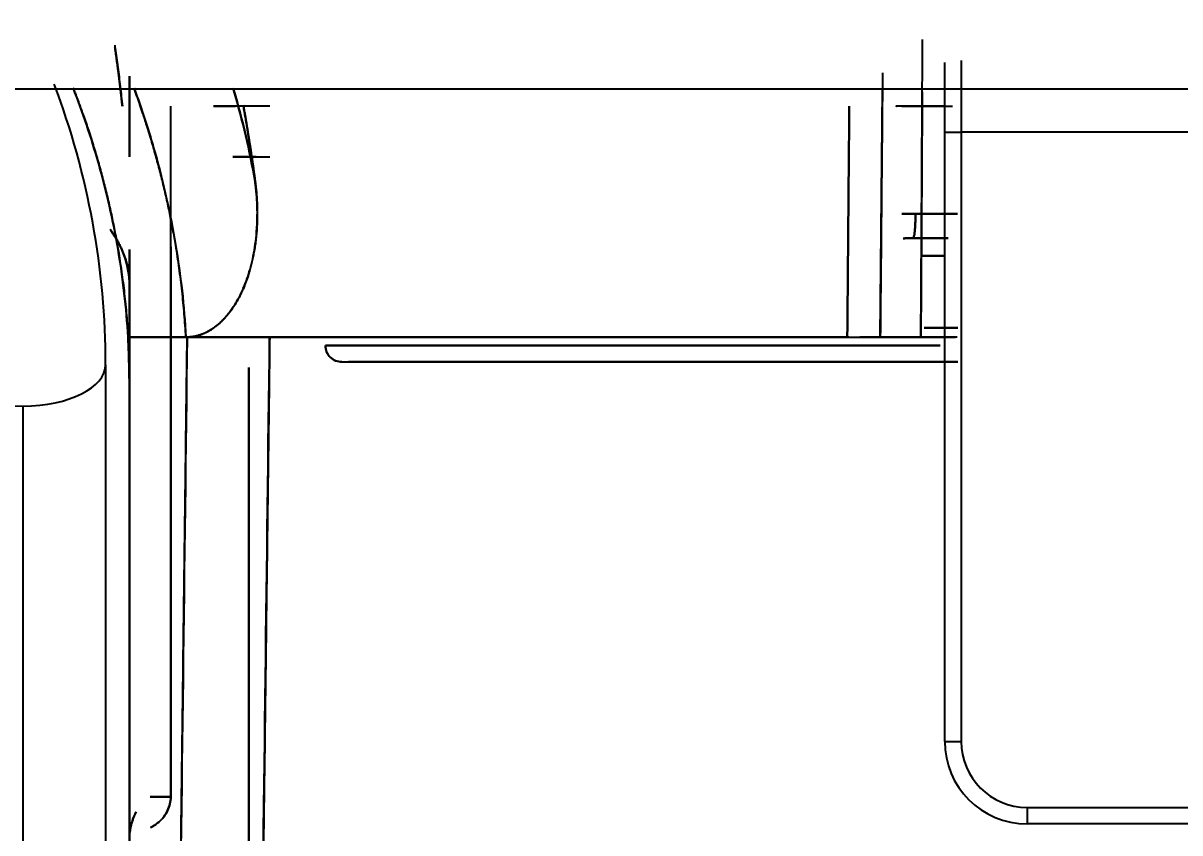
# Model space of a CAD drawing. Extents: x 8663 to 11443, y -20992 to -18942.
# Drawn here: x 9618.65 to 9632.68, y -20551.73 to -20541.92 of the extents above; entities that cross this region are included whole.
import ezdxf

# ---------------------------------------------------------------- set-up
doc = ezdxf.new("R2010")
doc.units = 0
doc.layers.get('0').update_dxf_attribs({"linetype": 'CONTINUOUS'})
doc.layers.add('1', color=7, linetype='CONTINUOUS')
doc.styles.add('____', font='')
doc.styles.get('____').set_extended_font_data('굴림')
doc.dimstyles.new('MSADIM', dxfattribs={"dimtxt": 33, "dimasz": 17, "dimexe": 10, "dimexo": 7.5, "dimgap": 10, "dimtad": 0, "dimtih": 1, "dimtoh": 1, "dimdec": 0, "dimzin": 1, "dimtxsty": '____', "dimcen": 11.25, "dimazin": 3, "dimtfac": 1, "dimtdec": 0, "dimtix": 1, "dimtmove": 0, "dimatfit": 3, "dimtolj": 1, "dimtzin": 1})

# ---------------------------------------------------------------- blocks, each defined once
blk = doc.blocks.new('*D257')
at = {"color": 0}
for p, q in [((9808.175, -20526.701), (9808.175, -20649.19)), ((9336.771, -20553.594), (9336.771, -20649.19)), ((9353.771, -20639.19), (9531.49, -20639.19)), ((9791.175, -20639.19), (9613.456, -20639.19))]:
    blk.add_line(p, q, dxfattribs=at)
for points in [[(9353.771, -20636.357), (9353.771, -20642.024), (9336.771, -20639.19)], [(9791.175, -20636.357), (9791.175, -20642.024), (9808.175, -20639.19)]]:
    blk.add_solid(points, dxfattribs=at)
at = {"color": 0, "insert": (9572.473, -20639.19), "char_height": 28, "attachment_point": 5, "style": '____'}
blk.add_mtext('\\A1;470', dxfattribs=at)

msp = doc.modelspace()

# ---------------------------------------------------------------- linework, layer by layer
at = {"layer": '1', "color": 7, "linetype": 'CONTINUOUS'}
for p, q in [((9629.825, -20543.235), (9629.825, -20542.391)), ((9630.025, -20542.369), (9630.025, -20543.235)), ((9629.044, -20545.722), (9629.07, -20542.716)), ((9629.825, -20550.621), (9629.825, -20543.235)), ((9630.025, -20543.235), (9630.025, -20550.621)), ((9676.025, -20543.235), (9630.025, -20543.235)), ((9621.64, -20545.722), (9621.639, -20545.722)), ((9619.65, -20546.056), (9619.65, -20556.351)), ((9618.65, -20556.7), (9618.65, -20546.556)), ((9630.825, -20551.421), (9630.825, -20551.621)), ((9630.825, -20551.421), (9675.225, -20551.421)), ((9675.225, -20551.621), (9630.825, -20551.621))]:
    msp.add_line(p, q, dxfattribs=at)
for centre, major_axis, ratio, start_param, end_param in [((9606.94, -20546.056), (-12.71, 0), 0.866027, 3.141593, 3.455703), ((9630.025, -20543.235), (0.2, 0), 0.000247, 3.141593, 4.712389), ((9618.65, -20546.056), (1, 0), 0.499996, 3.141593, 4.712389), ((9618.65, -20546.056), (1, 0), 0.499996, 4.712389, 6.283185), ((9630.825, -20550.621), (-1, 0), 1, 0, 1.570796), ((9630.025, -20550.621), (0.2, 0), 0.000247, 3.141593, 4.712389), ((9630.825, -20550.621), (0.8, 0), 1, 3.141593, 4.712389)]:
    msp.add_ellipse(centre, major_axis=major_axis, ratio=ratio, start_param=start_param, end_param=end_param, dxfattribs=at)
for points, degree in [([(9629.536, -20545.722), (9629.543, -20544.52), (9629.55, -20543.317), (9629.557, -20542.114)], 3), ([(9619.853, -20542.922), (9619.815, -20542.56), (9619.763, -20542.201)], 2), ([(9619.94, -20542.922), (9619.94, -20542.557)], 1), ([(9619.94, -20542.557), (9619.94, -20542.922)], 1), ([(9629.072, -20542.517), (9629.063, -20543.585), (9629.053, -20544.654), (9629.044, -20545.722)], 3), ([(9629.07, -20542.748), (9629.044, -20545.722)], 1), ([(9629.553, -20542.748), (9629.536, -20545.722)], 1), ([(9619.94, -20543.537), (9619.94, -20542.922)], 1), ([(9619.94, -20542.922), (9619.94, -20543.537)], 1), ([(9620.44, -20551.294), (9620.44, -20548.503), (9620.44, -20545.713), (9620.44, -20542.922)], 3), ([(9621.64, -20542.922), (9621.297, -20542.922), (9620.957, -20542.922)], 2), ([(9621.225, -20542.922), (9621.136, -20542.922), (9621.046, -20542.922), (9620.957, -20542.922)], 3), ([(9620.957, -20542.922), (9621.046, -20542.922), (9621.136, -20542.922), (9621.225, -20542.922)], 3), ([(9621.319, -20542.907), (9621.402, -20543.368), (9621.464, -20543.836)], 2), ([(9628.668, -20542.922), (9628.644, -20545.722)], 1), ([(9628.644, -20545.722), (9628.668, -20542.922)], 1), ([(9629.83, -20542.922), (9629.577, -20542.922), (9629.307, -20542.922)], 2), ([(9629.437, -20542.922), (9629.685, -20542.922), (9629.918, -20542.922)], 2), ([(9621.191, -20543.537), (9621.34, -20543.537), (9621.49, -20543.537), (9621.64, -20543.537)], 3), ([(9621.191, -20543.537), (9621.285, -20543.537), (9621.38, -20543.537), (9621.474, -20543.537)], 3), ([(9621.474, -20543.537), (9621.38, -20543.537), (9621.285, -20543.537), (9621.191, -20543.537)], 3), ([(9629.307, -20544.228), (9629.362, -20544.226), (9629.417, -20544.225), (9629.471, -20544.225)], 3), ([(9629.44, -20544.522), (9629.4, -20544.522), (9629.361, -20544.523), (9629.321, -20544.524)], 3), ([(9629.321, -20544.524), (9629.361, -20544.523), (9629.4, -20544.522), (9629.44, -20544.522)], 3), ([(9629.425, -20544.522), (9629.446, -20544.517)], 1), ([(9629.866, -20544.522), (9629.664, -20544.522), (9629.44, -20544.522)], 2), ([(9629.44, -20544.522), (9629.588, -20544.522), (9629.731, -20544.522), (9629.866, -20544.522)], 3), ([(9619.94, -20546.491), (9619.94, -20544.66)], 1), ([(9619.94, -20544.66), (9619.94, -20545.27), (9619.94, -20545.88), (9619.94, -20546.491)], 3), ([(9620.44, -20551.294), (9620.44, -20544.625)], 1), ([(9620.44, -20544.625), (9620.44, -20546.848), (9620.44, -20549.071), (9620.44, -20551.294)], 3), ([(9619.923, -20545.722), (9620.624, -20545.722)], 1), ([(9619.94, -20546.491), (9619.94, -20546.234), (9619.934, -20545.978), (9619.923, -20545.722)], 3), ([(9620.624, -20545.722), (9619.923, -20545.722)], 1), ([(9619.923, -20545.722), (9619.94, -20546.106), (9619.94, -20546.491)], 2), ([(9620.402, -20545.722), (9620.329, -20545.722), (9620.256, -20545.722), (9620.185, -20545.722)], 3), ([(9620.185, -20545.722), (9620.293, -20545.722), (9620.402, -20545.722)], 2), ([(9620.639, -20545.722), (9620.605, -20548.482), (9620.572, -20551.242), (9620.538, -20554.002)], 3), ([(9620.538, -20554.002), (9620.639, -20545.722)], 1), ([(9620.624, -20545.722), (9621.625, -20545.722)], 1), ([(9621.625, -20545.722), (9620.624, -20545.722)], 1), ([(9621.625, -20545.722), (9620.639, -20545.722)], 1), ([(9620.639, -20545.722), (9621.625, -20545.722)], 1), ([(9621.639, -20545.722), (9621.605, -20548.483), (9621.572, -20551.244), (9621.538, -20554.005)], 3), ([(9621.538, -20554.005), (9621.572, -20551.244), (9621.605, -20548.483), (9621.639, -20545.722)], 3), ([(9621.539, -20553.976), (9621.573, -20551.225), (9621.606, -20548.474), (9621.64, -20545.722)], 3), ([(9621.64, -20545.722), (9621.539, -20553.976)], 1), ([(9628.644, -20545.722), (9621.625, -20545.722)], 1), ([(9621.625, -20545.722), (9628.644, -20545.722)], 1), ([(9621.639, -20545.722), (9621.64, -20545.722)], 1), ([(9621.64, -20545.722), (9621.989, -20545.722), (9622.327, -20545.722)], 2), ([(9622.314, -20545.722), (9622.314, -20545.722), (9622.329, -20545.722), (9622.359, -20545.722)], 3), ([(9629.939, -20545.722), (9629.536, -20545.722)], 1), ([(9629.536, -20545.722), (9629.939, -20545.722)], 1), ([(9628.787, -20545.824), (9628.889, -20545.824), (9628.99, -20545.824), (9629.088, -20545.824)], 3), ([(9621.387, -20546.09), (9621.387, -20548.406), (9621.387, -20550.722), (9621.387, -20553.038)], 3), ([(9621.387, -20553.038), (9621.387, -20546.09)], 1), ([(9619.94, -20554.002), (9619.94, -20546.491)], 1), ([(9619.94, -20546.491), (9619.94, -20554.002)], 1), ([(9619.943, -20551.727), (9619.952, -20551.638), (9619.98, -20551.552), (9620.022, -20551.477)], 3)]:
    msp.add_open_spline(points, degree=degree, dxfattribs=at)
for points, degree, knots in [([(9619.76, -20542.182), (9619.762, -20542.195), (9619.769, -20542.246), (9619.782, -20542.336), (9619.798, -20542.451), (9619.813, -20542.567), (9619.827, -20542.685), (9619.84, -20542.803), (9619.848, -20542.883), (9619.853, -20542.922)], 3, [0, 0, 0, 0, 0.053413, 0.208017, 0.363886, 0.521019, 0.679415, 0.839076, 1, 1, 1, 1]), ([(9697.366, -20542.716), (9696.323, -20542.716), (9695.222, -20542.716), (9691.508, -20542.716), (9688.668, -20542.716), (9683.92, -20542.716), (9682.255, -20542.716), (9678.738, -20542.716), (9676.886, -20542.716), (9672.966, -20542.716), (9670.917, -20542.716), (9666.621, -20542.716), (9664.374, -20542.716), (9659.653, -20542.716), (9657.18, -20542.716), (9653.269, -20542.716), (9651.932, -20542.716), (9649.872, -20542.716), (9649.175, -20542.716), (9647.771, -20542.716), (9647.062, -20542.716), (9643.487, -20542.716), (9640.523, -20542.716), (9635.877, -20542.716), (9634.295, -20542.716), (9631.865, -20542.716), (9631.046, -20542.716), (9629.387, -20542.716), (9628.55, -20542.716), (9624.356, -20542.716), (9620.946, -20542.716), (9615.749, -20542.716), (9614.002, -20542.716), (9610.486, -20542.716), (9608.717, -20542.716), (9606.94, -20542.716)], 3, [0, 0, 0, 0, 0.070434, 0.070434, 0.225362, 0.225362, 0.302825, 0.302825, 0.380289, 0.380289, 0.457753, 0.457753, 0.535217, 0.535217, 0.612681, 0.612681, 0.651413, 0.651413, 0.670779, 0.670779, 0.690145, 0.690145, 0.767608, 0.767608, 0.80634, 0.80634, 0.825706, 0.825706, 0.845072, 0.845072, 0.922536, 0.922536, 0.961268, 0.961268, 1, 1, 1, 1]), ([(9619.257, -20542.7), (9619.432, -20543.148), (9619.859, -20544.651), (9619.923, -20545.722)], 2, [0, 0, 0, 0.307239, 1, 1, 1]), ([(9619.923, -20545.722), (9619.902, -20545.366), (9619.861, -20545.011), (9619.741, -20544.306), (9619.662, -20543.956), (9619.476, -20543.303), (9619.374, -20542.999), (9619.257, -20542.7)], 3, [0, 0, 0, 0, 0.34632, 0.34632, 0.692641, 0.692641, 1, 1, 1, 1]), ([(9620.624, -20545.722), (9620.56, -20544.592), (9620.138, -20543.093), (9619.995, -20542.702)], 2, [0, 0, 0, 0.733541, 1, 1, 1]), ([(9619.995, -20542.703), (9620.09, -20542.963), (9620.176, -20543.226), (9620.353, -20543.857), (9620.436, -20544.227), (9620.561, -20544.972), (9620.603, -20545.347), (9620.624, -20545.722)], 3, [0, 0, 0, 0, 0.266459, 0.266459, 0.633229, 0.633229, 1, 1, 1, 1]), ([(9621.464, -20543.836), (9621.397, -20543.465), (9621.309, -20543.087), (9621.201, -20542.713), (9621.198, -20542.704)], 3, [0, 0, 0, 0, 0.974184, 1, 1, 1, 1]), ([(9621.198, -20542.704), (9621.201, -20542.713), (9621.309, -20543.087), (9621.397, -20543.465), (9621.464, -20543.836)], 3, [0, 0, 0, 0, 0.025816, 1, 1, 1, 1]), ([(9621.464, -20543.836), (9621.461, -20543.812), (9621.454, -20543.765), (9621.444, -20543.693), (9621.434, -20543.621), (9621.424, -20543.55), (9621.413, -20543.479), (9621.403, -20543.409), (9621.392, -20543.339), (9621.38, -20543.269), (9621.369, -20543.199), (9621.358, -20543.13), (9621.346, -20543.061), (9621.334, -20542.993), (9621.325, -20542.946), (9621.321, -20542.922), (9621.321, -20542.92)], 3, [0, 0, 0, 0, 0.078356, 0.156418, 0.234187, 0.311662, 0.388844, 0.465732, 0.542327, 0.618628, 0.694636, 0.77035, 0.845771, 0.920898, 0.995732, 1, 1, 1, 1]), ([(9629.439, -20542.922), (9629.439, -20542.922), (9629.241, -20542.922), (9629.241, -20542.922)], 2, [0, 0, 0, 0.999936, 1, 1, 1]), ([(9629.307, -20542.922), (9629.41, -20542.922), (9629.514, -20542.922), (9629.637, -20542.922), (9629.659, -20542.922), (9629.681, -20542.922)], 3, [0, 0, 0, 0, 0.821187, 0.821187, 1, 1, 1, 1]), ([(9629.831, -20542.922), (9629.795, -20542.922), (9629.757, -20542.922), (9629.627, -20542.922), (9629.532, -20542.922), (9629.437, -20542.922)], 3, [0, 0, 0, 0, 0.287432, 0.287432, 1, 1, 1, 1]), ([(9620.624, -20545.722), (9620.627, -20545.722), (9620.635, -20545.722), (9620.646, -20545.722), (9620.657, -20545.721), (9620.668, -20545.721), (9620.679, -20545.719), (9620.69, -20545.718), (9620.702, -20545.717), (9620.713, -20545.715), (9620.724, -20545.713), (9620.735, -20545.711), (9620.746, -20545.708), (9620.757, -20545.705), (9620.768, -20545.702), (9620.779, -20545.699), (9620.79, -20545.696), (9620.801, -20545.692), (9620.813, -20545.688), (9620.824, -20545.684), (9620.835, -20545.679), (9620.846, -20545.674), (9620.857, -20545.669), (9620.867, -20545.664), (9620.878, -20545.659), (9620.889, -20545.653), (9620.9, -20545.647), (9620.911, -20545.641), (9620.922, -20545.634), (9620.933, -20545.628), (9620.943, -20545.621), (9620.954, -20545.614), (9620.965, -20545.606), (9620.975, -20545.598), (9620.986, -20545.59), (9620.996, -20545.582), (9621.007, -20545.574), (9621.017, -20545.565), (9621.027, -20545.556), (9621.038, -20545.547), (9621.048, -20545.537), (9621.058, -20545.527), (9621.068, -20545.517), (9621.078, -20545.507), (9621.088, -20545.497), (9621.098, -20545.486), (9621.108, -20545.475), (9621.142, -20545.436), (9621.197, -20545.363), (9621.267, -20545.245), (9621.331, -20545.11), (9621.381, -20544.973), (9621.42, -20544.836), (9621.449, -20544.702), (9621.472, -20544.556), (9621.482, -20544.442), (9621.487, -20544.363), (9621.488, -20544.322), (9621.489, -20544.281), (9621.49, -20544.237), (9621.49, -20544.192), (9621.489, -20544.146), (9621.487, -20544.098), (9621.485, -20544.048), (9621.481, -20543.997), (9621.476, -20543.945), (9621.471, -20543.891), (9621.466, -20543.855), (9621.464, -20543.836)], 3, [0, 0, 0, 0, 0.004859, 0.009724, 0.014595, 0.019476, 0.024367, 0.029271, 0.034187, 0.03912, 0.044068, 0.049036, 0.054023, 0.059032, 0.064063, 0.06912, 0.074202, 0.079312, 0.084451, 0.089621, 0.094823, 0.100058, 0.105328, 0.110634, 0.115977, 0.12136, 0.126783, 0.132247, 0.137754, 0.143305, 0.148902, 0.154544, 0.160235, 0.165975, 0.171764, 0.177605, 0.183497, 0.189443, 0.195444, 0.201499, 0.207611, 0.213781, 0.220008, 0.226295, 0.232642, 0.23905, 0.24552, 0.252052, 0.306404, 0.366079, 0.431367, 0.502498, 0.557882, 0.617863, 0.682488, 0.751787, 0.768793, 0.786467, 0.804809, 0.823821, 0.843502, 0.863852, 0.884872, 0.90656, 0.928918, 0.951944, 0.975639, 1, 1, 1, 1]), ([(9621.464, -20543.836), (9621.502, -20544.124), (9621.484, -20544.402), (9621.465, -20544.702), (9621.383, -20544.961), (9621.286, -20545.266), (9621.118, -20545.464), (9621.017, -20545.582), (9620.899, -20545.648), (9620.766, -20545.722), (9620.624, -20545.722)], 2, [0, 0, 0, 0.25, 0.25, 0.5, 0.5, 0.75, 0.75, 0.875, 0.875, 1, 1, 1]), ([(9629.471, -20544.225), (9629.465, -20544.225), (9629.452, -20544.225), (9629.433, -20544.225), (9629.414, -20544.225), (9629.396, -20544.226), (9629.378, -20544.226), (9629.36, -20544.226), (9629.342, -20544.227), (9629.324, -20544.227), (9629.313, -20544.228), (9629.307, -20544.228)], 3, [0, 0, 0, 0, 0.117353, 0.233141, 0.347366, 0.460029, 0.571134, 0.68068, 0.788672, 0.895111, 1, 1, 1, 1]), ([(9629.44, -20544.522), (9629.444, -20544.522), (9629.448, -20544.515), (9629.456, -20544.485), (9629.459, -20544.463), (9629.465, -20544.408), (9629.467, -20544.375), (9629.47, -20544.303), (9629.471, -20544.264), (9629.471, -20544.225)], 3, [0, 0, 0, 0, 0.25, 0.25, 0.5, 0.5, 0.75, 0.75, 1, 1, 1, 1]), ([(9629.982, -20544.225), (9629.982, -20544.225), (9629.982, -20544.225), (9629.902, -20544.225), (9629.819, -20544.225), (9629.647, -20544.225), (9629.56, -20544.225), (9629.471, -20544.225)], 3, [0, 0, 0, 0, 0.000062, 0.000062, 0.500031, 0.500031, 1, 1, 1, 1]), ([(9629.471, -20544.225), (9629.56, -20544.225), (9629.647, -20544.225), (9629.819, -20544.225), (9629.902, -20544.225), (9629.982, -20544.225), (9629.982, -20544.225), (9629.982, -20544.225)], 3, [0, 0, 0, 0, 0.499969, 0.499969, 0.999938, 0.999938, 1, 1, 1, 1]), ([(9629.831, -20544.225), (9629.799, -20544.225), (9629.766, -20544.225), (9629.647, -20544.225), (9629.56, -20544.225), (9629.471, -20544.225)], 3, [0, 0, 0, 0, 0.279085, 0.279085, 1, 1, 1, 1]), ([(9629.471, -20544.225), (9629.56, -20544.225), (9629.647, -20544.225), (9629.819, -20544.225), (9629.902, -20544.225), (9629.982, -20544.225), (9629.982, -20544.225), (9629.982, -20544.225)], 3, [0, 0, 0, 0, 0.499969, 0.499969, 0.999938, 0.999938, 1, 1, 1, 1]), ([(9619.94, -20545.089), (9619.94, -20544.863), (9619.862, -20544.636), (9619.709, -20544.423), (9619.707, -20544.42), (9619.704, -20544.416)], 3, [0, 0, 0, 0, 0.983828, 0.983828, 1, 1, 1, 1]), ([(9619.712, -20544.426), (9619.721, -20544.439), (9619.729, -20544.452), (9619.94, -20544.759), (9619.94, -20545.089)], 2, [0, 0, 0, 0.036783, 0.036783, 1, 1, 1]), ([(9629.44, -20544.522), (9629.434, -20544.522), (9629.423, -20544.522), (9629.406, -20544.523), (9629.389, -20544.523), (9629.372, -20544.523), (9629.355, -20544.523), (9629.338, -20544.524), (9629.327, -20544.524), (9629.321, -20544.524)], 3, [0, 0, 0, 0, 0.145422, 0.289972, 0.43366, 0.576496, 0.718491, 0.859655, 1, 1, 1, 1]), ([(9629.321, -20544.524), (9629.327, -20544.524), (9629.338, -20544.524), (9629.355, -20544.523), (9629.372, -20544.523), (9629.389, -20544.523), (9629.406, -20544.523), (9629.423, -20544.522), (9629.434, -20544.522), (9629.44, -20544.522)], 3, [0, 0, 0, 0, 0.140345, 0.281509, 0.423504, 0.56634, 0.710028, 0.854578, 1, 1, 1, 1]), ([(9629.853, -20544.522), (9629.853, -20544.522), (9629.853, -20544.522), (9629.788, -20544.522), (9629.721, -20544.522), (9629.582, -20544.522), (9629.511, -20544.522), (9629.44, -20544.522)], 3, [0, 0, 0, 0, 0.000064, 0.000064, 0.500032, 0.500032, 1, 1, 1, 1]), ([(9629.44, -20544.522), (9629.656, -20544.522), (9629.853, -20544.522), (9629.853, -20544.522)], 2, [0, 0, 0, 0.999937, 1, 1, 1]), ([(9629.557, -20544.734), (9629.628, -20544.734), (9629.721, -20544.734), (9629.81, -20544.734), (9629.833, -20544.734)], 3, [0, 0, 0, 0, 0.741352, 1, 1, 1, 1]), ([(9629.833, -20544.734), (9629.81, -20544.734), (9629.721, -20544.734), (9629.628, -20544.734), (9629.557, -20544.734)], 3, [0, 0, 0, 0, 0.258651, 1, 1, 1, 1]), ([(9629.578, -20545.607), (9629.651, -20545.607), (9629.72, -20545.607), (9629.857, -20545.607), (9629.923, -20545.607), (9629.984, -20545.607)], 3, [0, 0, 0, 0, 0.470632, 0.470632, 1, 1, 1, 1]), ([(9629.578, -20545.607), (9629.651, -20545.607), (9629.72, -20545.607), (9629.857, -20545.607), (9629.923, -20545.607), (9629.984, -20545.607)], 3, [0, 0, 0, 0, 0.470632, 0.470632, 1, 1, 1, 1]), ([(9629.984, -20545.607), (9629.923, -20545.607), (9629.857, -20545.607), (9629.72, -20545.607), (9629.651, -20545.607), (9629.578, -20545.607)], 3, [0, 0, 0, 0, 0.529368, 0.529368, 1, 1, 1, 1]), ([(9621.639, -20545.722), (9621.639, -20545.722), (9621.639, -20545.722), (9621.638, -20545.722), (9621.638, -20545.722), (9621.637, -20545.722), (9621.636, -20545.722), (9621.634, -20545.722), (9621.632, -20545.723), (9621.63, -20545.723), (9621.628, -20545.723), (9621.625, -20545.723), (9621.622, -20545.723), (9621.619, -20545.723), (9621.616, -20545.723), (9621.612, -20545.723), (9621.608, -20545.723), (9621.603, -20545.723), (9621.598, -20545.723), (9621.593, -20545.723), (9621.588, -20545.723), (9621.582, -20545.723), (9621.576, -20545.723), (9621.57, -20545.723), (9621.563, -20545.723), (9621.556, -20545.723), (9621.549, -20545.723), (9621.541, -20545.723), (9621.533, -20545.723), (9621.524, -20545.723), (9621.515, -20545.723), (9621.506, -20545.723), (9621.497, -20545.723), (9621.487, -20545.723), (9621.477, -20545.723), (9621.466, -20545.723), (9621.456, -20545.723), (9621.444, -20545.723), (9621.433, -20545.723), (9621.421, -20545.723), (9621.409, -20545.723), (9621.397, -20545.723), (9621.384, -20545.723), (9621.371, -20545.723), (9621.357, -20545.723), (9621.344, -20545.723), (9621.33, -20545.723), (9621.315, -20545.723), (9621.301, -20545.723), (9621.286, -20545.723), (9621.271, -20545.723), (9621.256, -20545.723), (9621.24, -20545.723), (9621.225, -20545.723), (9621.209, -20545.723), (9621.192, -20545.723), (9621.176, -20545.723), (9621.159, -20545.723), (9621.143, -20545.723), (9621.126, -20545.723), (9621.108, -20545.723), (9621.091, -20545.723), (9621.074, -20545.723), (9621.056, -20545.723), (9621.038, -20545.723), (9621.021, -20545.723), (9621.003, -20545.723), (9620.985, -20545.723), (9620.967, -20545.723), (9620.948, -20545.723), (9620.93, -20545.723), (9620.912, -20545.723), (9620.894, -20545.723), (9620.875, -20545.723), (9620.857, -20545.723), (9620.839, -20545.723), (9620.82, -20545.723), (9620.802, -20545.723), (9620.784, -20545.723), (9620.765, -20545.723), (9620.747, -20545.722), (9620.729, -20545.722), (9620.711, -20545.722), (9620.693, -20545.722), (9620.675, -20545.722), (9620.657, -20545.722), (9620.645, -20545.722), (9620.639, -20545.722)], 3, [0, 0, 0, 0, 0.009908, 0.019895, 0.029962, 0.040108, 0.050333, 0.060636, 0.071017, 0.081476, 0.09201, 0.102621, 0.113307, 0.124068, 0.134902, 0.145809, 0.156789, 0.167839, 0.178959, 0.190148, 0.201405, 0.212728, 0.224117, 0.235569, 0.247084, 0.258661, 0.270297, 0.281992, 0.293743, 0.305549, 0.317408, 0.329319, 0.34128, 0.353288, 0.365343, 0.377442, 0.389583, 0.401764, 0.413983, 0.426237, 0.438526, 0.450846, 0.463196, 0.475572, 0.487973, 0.500397, 0.512841, 0.525302, 0.537779, 0.550269, 0.562769, 0.575278, 0.587792, 0.600309, 0.612828, 0.625344, 0.637857, 0.650363, 0.662859, 0.675345, 0.687816, 0.700272, 0.712709, 0.725125, 0.737517, 0.749884, 0.762223, 0.774532, 0.786809, 0.799052, 0.811257, 0.823424, 0.83555, 0.847634, 0.859673, 0.871665, 0.883608, 0.895501, 0.907342, 0.91913, 0.930861, 0.942536, 0.954152, 0.965708, 0.977202, 0.988633, 1, 1, 1, 1]), ([(9620.639, -20545.722), (9620.837, -20545.722), (9621.203, -20545.722), (9621.344, -20545.722), (9621.482, -20545.722), (9621.638, -20545.722), (9621.639, -20545.722)], 2, [0, 0, 0, 0.25, 0.5, 0.5, 0.75, 1, 1, 1]), ([(9622.499, -20545.722), (9622.473, -20545.722), (9622.447, -20545.722), (9622.164, -20545.722), (9621.902, -20545.722), (9621.64, -20545.722)], 3, [0, 0, 0, 0, 0.092354, 0.092354, 1, 1, 1, 1]), ([(9622.09, -20545.722), (9622.201, -20545.722), (9622.311, -20545.722), (9622.447, -20545.722), (9622.473, -20545.722), (9622.499, -20545.722)], 3, [0, 0, 0, 0, 0.807293, 0.807293, 1, 1, 1, 1]), ([(9628.662, -20545.722), (9628.587, -20545.722), (9628.51, -20545.722), (9628.165, -20545.722), (9627.887, -20545.722), (9627.319, -20545.722), (9627.029, -20545.722), (9626.45, -20545.722), (9626.16, -20545.722), (9625.592, -20545.722), (9625.313, -20545.722), (9624.778, -20545.722), (9624.522, -20545.722), (9624.04, -20545.722), (9623.815, -20545.722), (9623.405, -20545.722), (9623.221, -20545.722), (9622.899, -20545.722), (9622.762, -20545.722), (9622.54, -20545.722), (9622.455, -20545.722), (9622.342, -20545.722), (9622.314, -20545.722), (9622.314, -20545.722)], 3, [0, 0, 0, 0, 0.028088, 0.028088, 0.125279, 0.125279, 0.222471, 0.222471, 0.319662, 0.319662, 0.416853, 0.416853, 0.514044, 0.514044, 0.611235, 0.611235, 0.708427, 0.708427, 0.805618, 0.805618, 0.902809, 0.902809, 1, 1, 1, 1]), ([(9622.314, -20545.722), (9622.314, -20545.722), (9622.651, -20545.722), (9622.817, -20545.722), (9623.302, -20545.722), (9623.918, -20545.722), (9624.643, -20545.722), (9625.448, -20545.722), (9626.303, -20545.722), (9627.175, -20545.722), (9628.03, -20545.722), (9628.657, -20545.722), (9628.869, -20545.722)], 2, [0, 0, 0, 0.189463, 0.189463, 0.284191, 0.378919, 0.473646, 0.568374, 0.663101, 0.757829, 0.852557, 0.947284, 1, 1, 1]), ([(9622.966, -20545.722), (9622.997, -20545.722), (9623.028, -20545.722), (9623.221, -20545.722), (9623.405, -20545.722), (9623.815, -20545.722), (9624.04, -20545.722), (9624.522, -20545.722), (9624.778, -20545.722), (9625.313, -20545.722), (9625.592, -20545.722), (9626.013, -20545.722), (9626.151, -20545.722), (9626.29, -20545.722)], 3, [0, 0, 0, 0, 0.042563, 0.042563, 0.256181, 0.256181, 0.4698, 0.4698, 0.683418, 0.683418, 0.897036, 0.897036, 1, 1, 1, 1]), ([(9628.794, -20545.722), (9628.797, -20545.722), (9628.806, -20545.723), (9628.826, -20545.723), (9628.857, -20545.723), (9628.896, -20545.723), (9628.94, -20545.723), (9628.973, -20545.723), (9628.994, -20545.723), (9629.006, -20545.723), (9629.016, -20545.723), (9629.025, -20545.723), (9629.031, -20545.723), (9629.036, -20545.723), (9629.04, -20545.723), (9629.042, -20545.723), (9629.044, -20545.723), (9629.044, -20545.722), (9629.044, -20545.722)], 3, [0, 0, 0, 0, 0.018712, 0.064018, 0.135912, 0.234378, 0.359398, 0.510947, 0.569625, 0.626132, 0.680467, 0.73263, 0.782622, 0.830442, 0.876089, 0.919565, 0.960869, 1, 1, 1, 1]), ([(9629.044, -20545.722), (9629.044, -20545.722), (9628.911, -20545.722), (9628.794, -20545.722)], 2, [0, 0, 0, 0.499742, 1, 1, 1]), ([(9629.044, -20545.722), (9629.044, -20545.722), (9629.055, -20545.722), (9629.098, -20545.722), (9629.13, -20545.722), (9629.214, -20545.722), (9629.267, -20545.722), (9629.389, -20545.722), (9629.458, -20545.722), (9629.536, -20545.722)], 3, [0, 0, 0, 0, 0.250572, 0.250572, 0.500381, 0.500381, 0.750191, 0.750191, 1, 1, 1, 1]), ([(9629.536, -20545.722), (9629.301, -20545.722), (9629.044, -20545.722), (9629.044, -20545.722)], 2, [0, 0, 0, 0.500296, 1, 1, 1]), ([(9629.956, -20545.722), (9629.927, -20545.722), (9629.898, -20545.722), (9629.743, -20545.722), (9629.61, -20545.722), (9629.47, -20545.722)], 3, [0, 0, 0, 0, 0.190491, 0.190491, 1, 1, 1, 1]), ([(9629.574, -20545.722), (9629.727, -20545.722), (9629.913, -20545.722), (9629.956, -20545.722)], 2, [0, 0, 0, 0.761193, 1, 1, 1]), ([(9629.978, -20545.72), (9629.911, -20545.72), (9629.836, -20545.72), (9629.7, -20545.72), (9629.642, -20545.72), (9629.581, -20545.72)], 3, [0, 0, 0, 0, 0.601591, 0.601591, 1, 1, 1, 1]), ([(9622.515, -20546.022), (9622.489, -20546.022), (9622.463, -20546.017), (9622.415, -20545.997), (9622.392, -20545.983), (9622.355, -20545.946), (9622.341, -20545.924), (9622.32, -20545.876), (9622.315, -20545.85), (9622.315, -20545.824)], 3, [0, 0, 0, 0, 0.25, 0.25, 0.5, 0.5, 0.75, 0.75, 1, 1, 1, 1]), ([(9622.315, -20545.824), (9622.315, -20545.85), (9622.32, -20545.876), (9622.341, -20545.924), (9622.355, -20545.946), (9622.392, -20545.983), (9622.415, -20545.997), (9622.463, -20546.017), (9622.489, -20546.022), (9622.515, -20546.022)], 3, [0, 0, 0, 0, 0.25, 0.25, 0.5, 0.5, 0.75, 0.75, 1, 1, 1, 1]), ([(9629.769, -20545.824), (9629.592, -20545.824), (9629.4, -20545.824), (9628.957, -20545.824), (9628.7, -20545.824), (9628.165, -20545.824), (9627.887, -20545.824), (9627.319, -20545.824), (9627.029, -20545.824), (9626.45, -20545.824), (9626.16, -20545.824), (9625.592, -20545.824), (9625.314, -20545.824), (9624.779, -20545.824), (9624.522, -20545.824), (9624.04, -20545.824), (9623.816, -20545.824), (9623.406, -20545.824), (9623.221, -20545.824), (9622.9, -20545.824), (9622.762, -20545.824), (9622.541, -20545.824), (9622.456, -20545.824), (9622.343, -20545.824), (9622.315, -20545.824), (9622.315, -20545.824)], 3, [0, 0, 0, 0, 0.071083, 0.071083, 0.15553, 0.15553, 0.239977, 0.239977, 0.324424, 0.324424, 0.408871, 0.408871, 0.493318, 0.493318, 0.577765, 0.577765, 0.662212, 0.662212, 0.746659, 0.746659, 0.831106, 0.831106, 0.915553, 0.915553, 1, 1, 1, 1]), ([(9622.315, -20545.824), (9622.315, -20545.824), (9622.343, -20545.824), (9622.456, -20545.824), (9622.541, -20545.824), (9622.762, -20545.824), (9622.9, -20545.824), (9623.221, -20545.824), (9623.406, -20545.824), (9623.816, -20545.824), (9624.04, -20545.824), (9624.522, -20545.824), (9624.779, -20545.824), (9625.314, -20545.824), (9625.592, -20545.824), (9626.16, -20545.824), (9626.45, -20545.824), (9627.029, -20545.824), (9627.319, -20545.824), (9627.887, -20545.824), (9628.165, -20545.824), (9628.7, -20545.824), (9628.957, -20545.824), (9629.4, -20545.824), (9629.592, -20545.824), (9629.769, -20545.824)], 3, [0, 0, 0, 0, 0.084323, 0.084323, 0.168782, 0.168782, 0.25324, 0.25324, 0.337698, 0.337698, 0.422157, 0.422157, 0.506615, 0.506615, 0.591074, 0.591074, 0.675532, 0.675532, 0.75999, 0.75999, 0.844449, 0.844449, 0.928907, 0.928907, 1, 1, 1, 1]), ([(9623.291, -20545.824), (9623.391, -20545.824), (9623.498, -20545.824), (9623.816, -20545.824), (9624.04, -20545.824), (9624.522, -20545.824), (9624.779, -20545.824), (9625.314, -20545.824), (9625.592, -20545.824), (9626.017, -20545.824), (9626.159, -20545.824), (9626.302, -20545.824)], 3, [0, 0, 0, 0, 0.136203, 0.136203, 0.383285, 0.383285, 0.630366, 0.630366, 0.877447, 0.877447, 1, 1, 1, 1]), ([(9626.302, -20545.824), (9626.159, -20545.824), (9626.017, -20545.824), (9625.876, -20545.824), (9625.876, -20545.824), (9625.876, -20545.824)], 3, [0, 0, 0, 0, 0.998992, 0.998992, 1, 1, 1, 1]), ([(9622.515, -20546.022), (9622.515, -20546.022), (9622.542, -20546.022), (9622.65, -20546.022), (9622.731, -20546.022), (9622.942, -20546.022), (9623.073, -20546.022), (9623.38, -20546.022), (9623.557, -20546.022), (9623.948, -20546.022), (9624.162, -20546.022), (9624.622, -20546.022), (9624.867, -20546.022), (9625.378, -20546.022), (9625.644, -20546.022), (9626.186, -20546.022), (9626.463, -20546.022), (9627.016, -20546.022), (9627.292, -20546.022), (9627.835, -20546.022), (9628.101, -20546.022), (9628.612, -20546.022), (9628.857, -20546.022), (9629.316, -20546.022), (9629.531, -20546.022), (9629.817, -20546.022), (9629.902, -20546.022), (9629.984, -20546.022)], 3, [0, 0, 0, 0, 0.080084, 0.080084, 0.160359, 0.160359, 0.240635, 0.240635, 0.32091, 0.32091, 0.401185, 0.401185, 0.481461, 0.481461, 0.561736, 0.561736, 0.642012, 0.642012, 0.722287, 0.722287, 0.802563, 0.802563, 0.882838, 0.882838, 0.963113, 0.963113, 1, 1, 1, 1]), ([(9629.984, -20546.022), (9629.862, -20546.022), (9629.133, -20546.022), (9627.58, -20546.022), (9625.9, -20546.022), (9624.347, -20546.022), (9623.158, -20546.022), (9622.836, -20546.022), (9622.677, -20546.022), (9622.595, -20546.022), (9622.594, -20546.022)], 2, [0, 0, 0, 0.039807, 0.214209, 0.388612, 0.563014, 0.737416, 0.911818, 0.911818, 0.999019, 1, 1, 1]), ([(9626.29, -20546.022), (9626.164, -20546.022), (9626.039, -20546.022), (9625.644, -20546.022), (9625.378, -20546.022), (9624.867, -20546.022), (9624.622, -20546.022), (9624.162, -20546.022), (9623.948, -20546.022), (9623.557, -20546.022), (9623.38, -20546.022), (9623.167, -20546.022), (9623.11, -20546.022), (9623.057, -20546.022)], 3, [0, 0, 0, 0, 0.094241, 0.094241, 0.300459, 0.300459, 0.506676, 0.506676, 0.712893, 0.712893, 0.919111, 0.919111, 1, 1, 1, 1]), ([(9626.289, -20546.022), (9626.203, -20546.022), (9626.118, -20546.022), (9625.8, -20546.022), (9625.572, -20546.022), (9625.134, -20546.022), (9624.924, -20546.022), (9624.529, -20546.022), (9624.345, -20546.022), (9624.01, -20546.022), (9623.859, -20546.022), (9623.595, -20546.022), (9623.483, -20546.022), (9623.302, -20546.022), (9623.232, -20546.022), (9623.14, -20546.022), (9623.117, -20546.022), (9623.117, -20546.022)], 3, [0, 0, 0, 0, 0.049623, 0.049623, 0.185391, 0.185391, 0.321159, 0.321159, 0.456927, 0.456927, 0.592695, 0.592695, 0.728464, 0.728464, 0.864232, 0.864232, 1, 1, 1, 1]), ([(9629.984, -20546.022), (9629.902, -20546.022), (9629.817, -20546.022), (9629.531, -20546.022), (9629.316, -20546.022), (9628.857, -20546.022), (9628.612, -20546.022), (9628.101, -20546.022), (9627.835, -20546.022), (9627.44, -20546.022), (9627.315, -20546.022), (9627.189, -20546.022)], 3, [0, 0, 0, 0, 0.117324, 0.117324, 0.372654, 0.372654, 0.627984, 0.627984, 0.883314, 0.883314, 1, 1, 1, 1]), ([(9629.977, -20546.022), (9629.91, -20546.022), (9629.835, -20546.022), (9629.62, -20546.022), (9629.469, -20546.022), (9629.134, -20546.022), (9628.949, -20546.022), (9628.555, -20546.022), (9628.345, -20546.022), (9627.907, -20546.022), (9627.679, -20546.022), (9627.361, -20546.022), (9627.276, -20546.022), (9627.19, -20546.022)], 3, [0, 0, 0, 0, 0.126114, 0.126114, 0.326294, 0.326294, 0.526474, 0.526474, 0.726654, 0.726654, 0.926834, 0.926834, 1, 1, 1, 1]), ([(9627.19, -20546.022), (9627.276, -20546.022), (9627.361, -20546.022), (9627.679, -20546.022), (9627.907, -20546.022), (9628.345, -20546.022), (9628.555, -20546.022), (9628.949, -20546.022), (9629.134, -20546.022), (9629.469, -20546.022), (9629.62, -20546.022), (9629.835, -20546.022), (9629.91, -20546.022), (9629.977, -20546.022)], 3, [0, 0, 0, 0, 0.073166, 0.073166, 0.273346, 0.273346, 0.473526, 0.473526, 0.673706, 0.673706, 0.873887, 0.873887, 1, 1, 1, 1]), ([(9620.19, -20551.294), (9620.228, -20551.294), (9620.263, -20551.294), (9620.324, -20551.294), (9620.351, -20551.294), (9620.395, -20551.294), (9620.412, -20551.294), (9620.434, -20551.294), (9620.44, -20551.294), (9620.44, -20551.294)], 3, [0, 0, 0, 0, 0.250161, 0.250161, 0.500323, 0.500323, 0.750484, 0.750484, 1, 1, 1, 1]), ([(9620.44, -20551.294), (9620.44, -20551.294), (9620.434, -20551.294), (9620.412, -20551.294), (9620.395, -20551.294), (9620.351, -20551.294), (9620.324, -20551.294), (9620.263, -20551.294), (9620.228, -20551.294), (9620.19, -20551.294)], 3, [0, 0, 0, 0, 0.248914, 0.248914, 0.499276, 0.499276, 0.749638, 0.749638, 1, 1, 1, 1]), ([(9620.44, -20551.294), (9620.44, -20551.322), (9620.437, -20551.351), (9620.424, -20551.406), (9620.414, -20551.434), (9620.389, -20551.486), (9620.374, -20551.511), (9620.338, -20551.558), (9620.317, -20551.58), (9620.27, -20551.62), (9620.245, -20551.638), (9620.21, -20551.659), (9620.202, -20551.663), (9620.194, -20551.667)], 3, [0, 0, 0, 0, 0.189246, 0.189246, 0.378492, 0.378492, 0.567738, 0.567738, 0.756984, 0.756984, 0.94623, 0.94623, 1, 1, 1, 1]), ([(9620.194, -20551.667), (9620.202, -20551.663), (9620.21, -20551.659), (9620.245, -20551.638), (9620.27, -20551.62), (9620.317, -20551.58), (9620.338, -20551.558), (9620.374, -20551.511), (9620.389, -20551.486), (9620.414, -20551.434), (9620.424, -20551.406), (9620.437, -20551.351), (9620.44, -20551.322), (9620.44, -20551.294)], 3, [0, 0, 0, 0, 0.05377, 0.05377, 0.243016, 0.243016, 0.432262, 0.432262, 0.621508, 0.621508, 0.810754, 0.810754, 1, 1, 1, 1]), ([(9620.022, -20551.477), (9620.019, -20551.482), (9620.014, -20551.492), (9620.005, -20551.508), (9619.997, -20551.526), (9619.989, -20551.544), (9619.982, -20551.563), (9619.974, -20551.584), (9619.968, -20551.605), (9619.961, -20551.627), (9619.956, -20551.651), (9619.951, -20551.675), (9619.946, -20551.701), (9619.944, -20551.718), (9619.943, -20551.727)], 3, [0, 0, 0, 0, 0.063719, 0.130993, 0.201822, 0.27621, 0.354165, 0.435689, 0.520787, 0.609463, 0.70172, 0.79756, 0.896986, 1, 1, 1, 1])]:
    msp.add_open_spline(points, degree=degree, knots=knots, dxfattribs=at)
msp.add_rational_spline([(9629.471, -20544.225), (9629.471, -20544.522), (9629.44, -20544.522)], [1, 0.710185375623, 1], degree=2, dxfattribs=at)

# ---------------------------------------------------------------- dimensions: what is measured, and where the dimension line sits
dim = msp.add_linear_dim(base=(9808.175, -20639.19), p1=(9336.771, -20546.094), p2=(9808.175, -20519.201), text='470', dimstyle='MSADIM', override={"dimtxt": 28, "dimfxl": 1.25, "dimtfill": 1})
dim.commit()
dim.dimension.update_dxf_attribs({"geometry": '*D257', "text_midpoint": (9572.473, -20639.19)})

doc.saveas('drawing.dxf')
